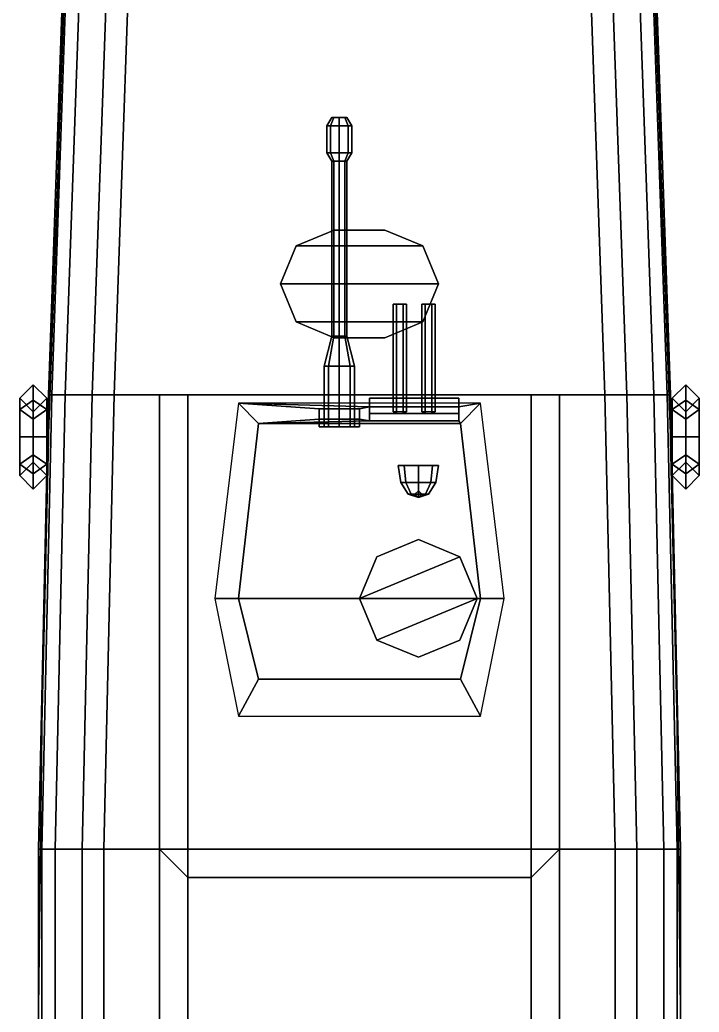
# Model space of a CAD drawing. Header units: millimetres. Extents: x -12 to 2, y -32 to 13.
# Drawn here: x -2.02 to 2.02, y 1.19 to 7.09 of the extents above; entities that cross this region are included whole.
import ezdxf

# ---------------------------------------------------------------- set-up
doc = ezdxf.new("R2010")
doc.units = ezdxf.units.MM
for name, color, linetype in [('gun', 1, 'Continuous'), ('railings', 6, 'Continuous'), ('ring-buoy', 1, 'Continuous'), ('sleeve', 5, 'Continuous'), ('turret', 2, 'Continuous'), ('underwater', 1, 'Continuous')]:
    doc.layers.add(name, color=color, linetype=linetype)

msp = doc.modelspace()

# ---------------------------------------------------------------- linework, layer by layer
for points in [[(-1.72, 8.56), (-1.85, 4.86), (-1.85, 4.86, 0.8), (-1.72, 8.56, 0.67)], [(-1.85, 4.86, 0.8), (1.85, 4.86, 0.8), (1.72, 8.56, 0.67), (-1.72, 8.56, 0.67)], [(1.72, 8.56, 0.67), (1.85, 4.86, 0.8), (1.85, 4.86), (1.72, 8.56)], [(-0.3763, 5.7463, 0.86), (0.3763, 5.7463, 0.86), (0.15, 5.84, 0.86), (-0.15, 5.84, 0.86)], [(-0.3763, 5.7463, 0.86), (-0.15, 5.84, 0.86), (-0.15, 5.84, 0.76), (-0.3763, 5.7463, 0.76)], [(-0.15, 5.84, 0.86), (0.15, 5.84, 0.86), (0.15, 5.84, 0.76), (-0.15, 5.84, 0.76)], [(0.15, 5.84, 0.86), (0.3763, 5.7463, 0.86), (0.3763, 5.7463, 0.76), (0.15, 5.84, 0.76)], [(-0.47, 5.52, 0.86), (0.47, 5.52, 0.86), (0.3763, 5.7463, 0.86), (-0.3763, 5.7463, 0.86)], [(-0.47, 5.52, 0.86), (-0.3763, 5.7463, 0.86), (-0.3763, 5.7463, 0.76), (-0.47, 5.52, 0.76)], [(0.3763, 5.7463, 0.86), (0.47, 5.52, 0.86), (0.47, 5.52, 0.76), (0.3763, 5.7463, 0.76)], [(-0.3763, 5.2937, 0.86), (0.3763, 5.2937, 0.86), (0.47, 5.52, 0.86), (-0.47, 5.52, 0.86)], [(-0.3763, 5.2937, 0.86), (-0.47, 5.52, 0.86), (-0.47, 5.52, 0.76), (-0.3763, 5.2937, 0.76)], [(0.47, 5.52, 0.86), (0.3763, 5.2937, 0.86), (0.3763, 5.2937, 0.76), (0.47, 5.52, 0.76)], [(-0.15, 5.2, 0.86), (0.15, 5.2, 0.86), (0.3763, 5.2937, 0.86), (-0.3763, 5.2937, 0.86)], [(-0.15, 5.2, 0.86), (-0.3763, 5.2937, 0.86), (-0.3763, 5.2937, 0.76), (-0.15, 5.2, 0.76)], [(0.3763, 5.2937, 0.86), (0.15, 5.2, 0.86), (0.15, 5.2, 0.76), (0.3763, 5.2937, 0.76)], [(0.15, 5.2, 0.86), (-0.15, 5.2, 0.86), (-0.15, 5.2, 0.76), (0.15, 5.2, 0.76)], [(-1.85, 4.86), (-1.91, 2.16), (-1.91, 2.16, 0.83), (-1.85, 4.86, 0.8)], [(-1.19, 4.86, 0.8), (-1.85, 4.86, 0.8), (-1.91, 2.16, 0.83), (-1.19, 2.16, 0.83)], [(1.02, 4.86, 1.01), (1.19, 4.86, 0.8), (-1.19, 4.86, 0.8), (-1.02, 4.86, 1.01)], [(-1.02, 4.86, 1.01), (-1.19, 4.86, 0.8), (-1.19, 2.16, 0.83), (-1.02, 2.16, 1.01)], [(1.02, 2.16, 1.01), (1.02, 4.86, 1.01), (-1.02, 4.86, 1.01), (-1.02, 2.16, 1.01)], [(1.19, 2.16, 0.83), (1.19, 4.86, 0.8), (1.02, 4.86, 1.01), (1.02, 2.16, 1.01)], [(1.91, 2.16, 0.83), (1.85, 4.86, 0.8), (1.19, 4.86, 0.8), (1.19, 2.16, 0.83)], [(1.85, 4.86, 0.8), (1.91, 2.16, 0.83), (1.91, 2.16), (1.85, 4.86)], [(-1.91, 2.16), (-1.91, -2.16), (-1.91, -2.16, 0.89), (-1.91, 2.16, 0.83)], [(-1.19, 2.16, 0.83), (-1.91, 2.16, 0.83), (-1.91, -2.16, 0.89), (-1.19, -2.16, 0.89)], [(-1.02, 1.99, 1.23), (-1.19, 2.16, 0.83), (-1.19, -2.16, 0.89), (-1.02, -2.27, 1.23)], [(-1.02, 1.99, 1.23), (-1.02, 2.16, 1.01), (-1.19, 2.16, 0.83), (-1.02, 1.99, 1.23)], [(1.02, 1.99, 1.23), (1.02, 2.16, 1.01), (-1.02, 2.16, 1.01), (-1.02, 1.99, 1.23)], [(1.19, -2.16, 0.89), (1.19, 2.16, 0.83), (1.02, 1.99, 1.23), (1.02, -2.27, 1.23)], [(1.02, 1.99, 1.23), (1.19, 2.16, 0.83), (1.02, 2.16, 1.01), (1.02, 1.99, 1.23)], [(1.91, -2.16, 0.89), (1.91, 2.16, 0.83), (1.19, 2.16, 0.83), (1.19, -2.16, 0.89)], [(1.91, 2.16, 0.83), (1.91, -2.16, 0.89), (1.91, -2.16), (1.91, 2.16)], [(1.02, -2.27, 1.23), (1.02, 1.99, 1.23), (-1.02, 1.99, 1.23), (-1.02, -2.27, 1.23)]]:
    msp.add_3dface(points)
at = {"layer": 'gun'}
for points in [[(-0.165, 6.51, 1.27), (-0.1518, 6.51, 1.2382), (-0.173, 6.46, 1.217), (-0.195, 6.46, 1.27)], [(-0.1518, 6.51, 1.3018), (-0.165, 6.51, 1.27), (-0.195, 6.46, 1.27), (-0.173, 6.46, 1.323)], [(-0.1518, 6.51, 1.2382), (-0.12, 6.51, 1.225), (-0.12, 6.46, 1.195), (-0.173, 6.46, 1.217)], [(-0.12, 6.51, 1.315), (-0.1518, 6.51, 1.3018), (-0.173, 6.46, 1.323), (-0.12, 6.46, 1.345)], [(-0.12, 6.51, 1.225), (-0.1518, 6.51, 1.2382), (-0.165, 6.51, 1.27), (-0.0882, 6.51, 1.2382)], [(-0.0882, 6.51, 1.2382), (-0.165, 6.51, 1.27), (-0.1518, 6.51, 1.3018), (-0.075, 6.51, 1.27)], [(-0.075, 6.51, 1.27), (-0.1518, 6.51, 1.3018), (-0.12, 6.51, 1.315), (-0.0882, 6.51, 1.3018)], [(-0.12, 6.51, 1.225), (-0.0882, 6.51, 1.2382), (-0.067, 6.46, 1.217), (-0.12, 6.46, 1.195)], [(-0.0882, 6.51, 1.3018), (-0.12, 6.51, 1.315), (-0.12, 6.46, 1.345), (-0.067, 6.46, 1.323)], [(-0.0882, 6.51, 1.2382), (-0.075, 6.51, 1.27), (-0.045, 6.46, 1.27), (-0.067, 6.46, 1.217)], [(-0.075, 6.51, 1.27), (-0.0882, 6.51, 1.3018), (-0.067, 6.46, 1.323), (-0.045, 6.46, 1.27)], [(-0.195, 6.3, 1.27), (-0.173, 6.3, 1.323), (-0.173, 6.46, 1.323), (-0.195, 6.46, 1.27)], [(-0.173, 6.3, 1.217), (-0.195, 6.3, 1.27), (-0.195, 6.46, 1.27), (-0.173, 6.46, 1.217)], [(-0.173, 6.3, 1.323), (-0.12, 6.3, 1.345), (-0.12, 6.46, 1.345), (-0.173, 6.46, 1.323)], [(-0.12, 6.3, 1.195), (-0.173, 6.3, 1.217), (-0.173, 6.46, 1.217), (-0.12, 6.46, 1.195)], [(-0.12, 6.3, 1.345), (-0.067, 6.3, 1.323), (-0.067, 6.46, 1.323), (-0.12, 6.46, 1.345)], [(-0.067, 6.3, 1.217), (-0.12, 6.3, 1.195), (-0.12, 6.46, 1.195), (-0.067, 6.46, 1.217)], [(-0.067, 6.3, 1.323), (-0.045, 6.3, 1.27), (-0.045, 6.46, 1.27), (-0.067, 6.46, 1.323)], [(-0.045, 6.3, 1.27), (-0.067, 6.3, 1.217), (-0.067, 6.46, 1.217), (-0.045, 6.46, 1.27)], [(-0.165, 6.25, 1.27), (-0.1518, 6.25, 1.3018), (-0.173, 6.3, 1.323), (-0.195, 6.3, 1.27)], [(-0.1518, 6.25, 1.2382), (-0.165, 6.25, 1.27), (-0.195, 6.3, 1.27), (-0.173, 6.3, 1.217)], [(-0.1518, 6.25, 1.3018), (-0.12, 6.25, 1.315), (-0.12, 6.3, 1.345), (-0.173, 6.3, 1.323)], [(-0.12, 6.25, 1.225), (-0.1518, 6.25, 1.2382), (-0.173, 6.3, 1.217), (-0.12, 6.3, 1.195)], [(-0.12, 6.25, 1.315), (-0.0882, 6.25, 1.3018), (-0.067, 6.3, 1.323), (-0.12, 6.3, 1.345)], [(-0.0882, 6.25, 1.2382), (-0.12, 6.25, 1.225), (-0.12, 6.3, 1.195), (-0.067, 6.3, 1.217)], [(-0.0882, 6.25, 1.3018), (-0.075, 6.25, 1.27), (-0.045, 6.3, 1.27), (-0.067, 6.3, 1.323)], [(-0.075, 6.25, 1.27), (-0.0882, 6.25, 1.2382), (-0.067, 6.3, 1.217), (-0.045, 6.3, 1.27)], [(-0.165, 5.21, 1.27), (-0.1518, 5.21, 1.3018), (-0.1518, 6.25, 1.3018), (-0.165, 6.25, 1.27)], [(-0.1518, 5.21, 1.2382), (-0.165, 5.21, 1.27), (-0.165, 6.25, 1.27), (-0.1518, 6.25, 1.2382)], [(-0.1518, 5.21, 1.3018), (-0.12, 5.21, 1.315), (-0.12, 6.25, 1.315), (-0.1518, 6.25, 1.3018)], [(-0.12, 5.21, 1.225), (-0.1518, 5.21, 1.2382), (-0.1518, 6.25, 1.2382), (-0.12, 6.25, 1.225)], [(-0.12, 5.21, 1.315), (-0.0882, 5.21, 1.3018), (-0.0882, 6.25, 1.3018), (-0.12, 6.25, 1.315)], [(-0.0882, 5.21, 1.2382), (-0.12, 5.21, 1.225), (-0.12, 6.25, 1.225), (-0.0882, 6.25, 1.2382)], [(-0.0882, 5.21, 1.3018), (-0.075, 5.21, 1.27), (-0.075, 6.25, 1.27), (-0.0882, 6.25, 1.3018)], [(-0.075, 5.21, 1.27), (-0.0882, 5.21, 1.2382), (-0.0882, 6.25, 1.2382), (-0.075, 6.25, 1.27)], [(0.22, 5.4, 1.2646), (0.26, 5.4, 1.2646), (0.28, 5.4, 1.23), (0.2, 5.4, 1.23)], [(0.2, 5.4, 1.23), (0.28, 5.4, 1.23), (0.26, 5.4, 1.1954), (0.22, 5.4, 1.1954)], [(0.22, 4.76, 1.1954), (0.2, 4.76, 1.23), (0.2, 5.4, 1.23), (0.22, 5.4, 1.1954)], [(0.2, 4.76, 1.23), (0.22, 4.75, 1.2646), (0.22, 5.4, 1.2646), (0.2, 5.4, 1.23)], [(0.26, 4.76, 1.1954), (0.22, 4.76, 1.1954), (0.22, 5.4, 1.1954), (0.26, 5.4, 1.1954)], [(0.22, 4.75, 1.2646), (0.26, 4.75, 1.2646), (0.26, 5.4, 1.2646), (0.22, 5.4, 1.2646)], [(0.28, 4.76, 1.23), (0.26, 4.76, 1.1954), (0.26, 5.4, 1.1954), (0.28, 5.4, 1.23)], [(0.26, 4.75, 1.2646), (0.28, 4.76, 1.23), (0.28, 5.4, 1.23), (0.26, 5.4, 1.2646)], [(0.37, 5.4, 1.23), (0.45, 5.4, 1.23), (0.43, 5.4, 1.1954), (0.39, 5.4, 1.1954)], [(0.39, 5.4, 1.2646), (0.43, 5.4, 1.2646), (0.45, 5.4, 1.23), (0.37, 5.4, 1.23)], [(0.39, 4.76, 1.1954), (0.37, 4.76, 1.23), (0.37, 5.4, 1.23), (0.39, 5.4, 1.1954)], [(0.37, 4.76, 1.23), (0.39, 4.75, 1.2646), (0.39, 5.4, 1.2646), (0.37, 5.4, 1.23)], [(0.43, 4.76, 1.1954), (0.39, 4.76, 1.1954), (0.39, 5.4, 1.1954), (0.43, 5.4, 1.1954)], [(0.39, 4.75, 1.2646), (0.43, 4.75, 1.2646), (0.43, 5.4, 1.2646), (0.39, 5.4, 1.2646)], [(0.45, 4.76, 1.23), (0.43, 4.76, 1.1954), (0.43, 5.4, 1.1954), (0.45, 5.4, 1.23)], [(0.43, 4.75, 1.2646), (0.45, 4.76, 1.23), (0.45, 5.4, 1.23), (0.43, 5.4, 1.2646)]]:
    msp.add_3dface(points, dxfattribs=at)
at = {"layer": 'railings'}
for points in [[(-1.73, 7.98, 1.03), (-1.73, 7.98, 1.07), (-1.79, 6.3, 1.13), (-1.79, 6.3, 1.09)], [(-1.79, 6.3, 1.09), (-1.79, 6.3, 1.13), (-1.73, 7.98, 1.07), (-1.73, 7.98, 1.03)], [(-1.79, 6.3, 1.47), (-1.79, 6.3, 1.51), (-1.73, 7.98, 1.45), (-1.73, 7.98, 1.41)], [(-1.73, 7.98, 1.41), (-1.73, 7.98, 1.45), (-1.79, 6.3, 1.51), (-1.79, 6.3, 1.47)], [(1.79, 6.3, 1.47), (1.79, 6.3, 1.51), (1.73, 7.98, 1.45), (1.73, 7.98, 1.41)], [(1.73, 7.98, 1.41), (1.73, 7.98, 1.45), (1.79, 6.3, 1.51), (1.79, 6.3, 1.47)], [(1.79, 6.3, 1.09), (1.79, 6.3, 1.13), (1.73, 7.98, 1.07), (1.73, 7.98, 1.03)], [(1.73, 7.98, 1.03), (1.73, 7.98, 1.07), (1.79, 6.3, 1.13), (1.79, 6.3, 1.09)], [(-1.85, 4.63, 1.14), (-1.85, 4.63, 1.18), (-1.79, 6.26, 1.13), (-1.79, 6.26, 1.09)], [(-1.79, 6.26, 1.09), (-1.79, 6.26, 1.13), (-1.85, 4.63, 1.18), (-1.85, 4.63, 1.14)], [(-1.79, 6.26, 1.47), (-1.79, 6.26, 1.51), (-1.85, 4.63, 1.56), (-1.85, 4.63, 1.52)], [(-1.85, 4.63, 1.52), (-1.85, 4.63, 1.56), (-1.79, 6.26, 1.51), (-1.79, 6.26, 1.47)], [(-1.79, 6.3, 0.74), (-1.79, 6.26, 0.75), (-1.79, 6.26, 1.51), (-1.79, 6.3, 1.51)], [(-1.79, 6.3, 1.51), (-1.79, 6.26, 1.51), (-1.79, 6.26, 0.75), (-1.79, 6.3, 0.74)], [(1.79, 6.3, 1.51), (1.79, 6.26, 1.51), (1.79, 6.26, 0.75), (1.79, 6.3, 0.74)], [(1.79, 6.3, 0.74), (1.79, 6.26, 0.75), (1.79, 6.26, 1.51), (1.79, 6.3, 1.51)], [(1.79, 6.26, 1.47), (1.79, 6.26, 1.51), (1.85, 4.63, 1.56), (1.85, 4.63, 1.52)], [(1.85, 4.63, 1.52), (1.85, 4.63, 1.56), (1.79, 6.26, 1.51), (1.79, 6.26, 1.47)], [(1.79, 6.26, 1.09), (1.79, 6.26, 1.13), (1.85, 4.63, 1.18), (1.85, 4.63, 1.14)], [(1.85, 4.63, 1.14), (1.85, 4.63, 1.18), (1.79, 6.26, 1.13), (1.79, 6.26, 1.09)], [(-1.85, 4.63, 0.79), (-1.85, 4.59, 0.8), (-1.85, 4.59, 1.56), (-1.85, 4.63, 1.56)], [(-1.85, 4.63, 1.56), (-1.85, 4.59, 1.56), (-1.85, 4.59, 0.8), (-1.85, 4.63, 0.79)], [(1.85, 4.63, 1.56), (1.85, 4.59, 1.56), (1.85, 4.59, 0.8), (1.85, 4.63, 0.79)], [(1.85, 4.63, 0.79), (1.85, 4.59, 0.8), (1.85, 4.59, 1.56), (1.85, 4.63, 1.56)], [(-1.89, 2.9, 1.6), (-1.89, 2.9, 1.64), (-1.85, 4.59, 1.56), (-1.85, 4.59, 1.52)], [(-1.85, 4.59, 1.52), (-1.85, 4.59, 1.56), (-1.89, 2.9, 1.64), (-1.89, 2.9, 1.6)], [(-1.85, 4.59, 1.14), (-1.85, 4.59, 1.18), (-1.89, 2.9, 1.26), (-1.89, 2.9, 1.22)], [(-1.89, 2.9, 1.22), (-1.89, 2.9, 1.26), (-1.85, 4.59, 1.18), (-1.85, 4.59, 1.14)], [(1.89, 2.9, 1.6), (1.89, 2.9, 1.64), (1.85, 4.59, 1.56), (1.85, 4.59, 1.52)], [(1.85, 4.59, 1.52), (1.85, 4.59, 1.56), (1.89, 2.9, 1.64), (1.89, 2.9, 1.6)], [(1.89, 2.9, 1.22), (1.89, 2.9, 1.26), (1.85, 4.59, 1.18), (1.85, 4.59, 1.14)], [(1.85, 4.59, 1.14), (1.85, 4.59, 1.18), (1.89, 2.9, 1.26), (1.89, 2.9, 1.22)], [(-1.89, 2.9, 1.64), (-1.89, 2.86, 1.64), (-1.89, 2.86, 0.82), (-1.89, 2.9, 0.82)], [(-1.89, 2.9, 0.82), (-1.89, 2.86, 0.82), (-1.89, 2.86, 1.64), (-1.89, 2.9, 1.64)], [(1.89, 2.9, 1.64), (1.89, 2.86, 1.64), (1.89, 2.86, 0.82), (1.89, 2.9, 0.82)], [(1.89, 2.9, 0.82), (1.89, 2.86, 0.82), (1.89, 2.86, 1.64), (1.89, 2.9, 1.64)], [(-1.91, 1.21, 1.22), (-1.91, 1.21, 1.26), (-1.89, 2.86, 1.26), (-1.89, 2.86, 1.22)], [(-1.89, 2.86, 1.22), (-1.89, 2.86, 1.26), (-1.91, 1.21, 1.26), (-1.91, 1.21, 1.22)], [(-1.89, 2.86, 1.6), (-1.89, 2.86, 1.64), (-1.91, 1.21, 1.64), (-1.91, 1.21, 1.6)], [(-1.91, 1.21, 1.6), (-1.91, 1.21, 1.64), (-1.89, 2.86, 1.64), (-1.89, 2.86, 1.6)], [(1.89, 2.86, 1.6), (1.89, 2.86, 1.64), (1.91, 1.21, 1.64), (1.91, 1.21, 1.6)], [(1.91, 1.21, 1.6), (1.91, 1.21, 1.64), (1.89, 2.86, 1.64), (1.89, 2.86, 1.6)], [(1.89, 2.86, 1.22), (1.89, 2.86, 1.26), (1.91, 1.21, 1.26), (1.91, 1.21, 1.22)], [(1.91, 1.21, 1.22), (1.91, 1.21, 1.26), (1.89, 2.86, 1.26), (1.89, 2.86, 1.22)], [(-1.91, 1.21, 0.84), (-1.91, 1.17, 0.84), (-1.91, 1.17, 1.64), (-1.91, 1.21, 1.64)], [(-1.91, 1.21, 1.64), (-1.91, 1.17, 1.64), (-1.91, 1.17, 0.84), (-1.91, 1.21, 0.84)], [(1.91, 1.21, 0.84), (1.91, 1.17, 0.84), (1.91, 1.17, 1.64), (1.91, 1.21, 1.64)], [(1.91, 1.21, 1.64), (1.91, 1.17, 1.64), (1.91, 1.17, 0.84), (1.91, 1.21, 0.84)]]:
    msp.add_3dface(points, dxfattribs=at)
at = {"layer": 'ring-buoy'}
for points in [[(-1.94, 4.92, 1.09), (-2.02, 4.84, 1.09), (-2.02, 4.7726, 1.2526), (-1.94, 4.8292, 1.3092)], [(-1.94, 4.8292, 0.8708), (-2.02, 4.7726, 0.9274), (-2.02, 4.84, 1.09), (-1.94, 4.92, 1.09)], [(-1.86, 4.84, 1.09), (-1.94, 4.92, 1.09), (-1.94, 4.8292, 1.3092), (-1.86, 4.7726, 1.2526)], [(-1.86, 4.7726, 0.9274), (-1.94, 4.8292, 0.8708), (-1.94, 4.92, 1.09), (-1.86, 4.84, 1.09)], [(1.94, 4.8292, 0.8708), (1.86, 4.7726, 0.9274), (1.86, 4.84, 1.09), (1.94, 4.92, 1.09)], [(1.94, 4.92, 1.09), (1.86, 4.84, 1.09), (1.86, 4.7726, 1.2526), (1.94, 4.8292, 1.3092)], [(2.02, 4.7726, 0.9274), (1.94, 4.8292, 0.8708), (1.94, 4.92, 1.09), (2.02, 4.84, 1.09)], [(2.02, 4.84, 1.09), (1.94, 4.92, 1.09), (1.94, 4.8292, 1.3092), (2.02, 4.7726, 1.2526)], [(-2.02, 4.84, 1.09), (-1.94, 4.76, 1.09), (-1.94, 4.7161, 1.1961), (-2.02, 4.7726, 1.2526)], [(-2.02, 4.7726, 0.9274), (-1.94, 4.7161, 0.9839), (-1.94, 4.76, 1.09), (-2.02, 4.84, 1.09)], [(-1.94, 4.76, 1.09), (-1.86, 4.84, 1.09), (-1.86, 4.7726, 1.2526), (-1.94, 4.7161, 1.1961)], [(-1.94, 4.7161, 0.9839), (-1.86, 4.7726, 0.9274), (-1.86, 4.84, 1.09), (-1.94, 4.76, 1.09)], [(1.86, 4.84, 1.09), (1.94, 4.76, 1.09), (1.94, 4.7161, 1.1961), (1.86, 4.7726, 1.2526)], [(1.86, 4.7726, 0.9274), (1.94, 4.7161, 0.9839), (1.94, 4.76, 1.09), (1.86, 4.84, 1.09)], [(1.94, 4.76, 1.09), (2.02, 4.84, 1.09), (2.02, 4.7726, 1.2526), (1.94, 4.7161, 1.1961)], [(1.94, 4.7161, 0.9839), (2.02, 4.7726, 0.9274), (2.02, 4.84, 1.09), (1.94, 4.76, 1.09)], [(-1.94, 4.61, 0.78), (-2.02, 4.61, 0.86), (-2.02, 4.7726, 0.9274), (-1.94, 4.8292, 0.8708)], [(-1.94, 4.8292, 1.3092), (-2.02, 4.7726, 1.2526), (-2.02, 4.61, 1.32), (-1.94, 4.61, 1.4)], [(-1.86, 4.61, 0.86), (-1.94, 4.61, 0.78), (-1.94, 4.8292, 0.8708), (-1.86, 4.7726, 0.9274)], [(-1.86, 4.7726, 1.2526), (-1.94, 4.8292, 1.3092), (-1.94, 4.61, 1.4), (-1.86, 4.61, 1.32)], [(1.94, 4.61, 0.78), (1.86, 4.61, 0.86), (1.86, 4.7726, 0.9274), (1.94, 4.8292, 0.8708)], [(1.94, 4.8292, 1.3092), (1.86, 4.7726, 1.2526), (1.86, 4.61, 1.32), (1.94, 4.61, 1.4)], [(2.02, 4.61, 0.86), (1.94, 4.61, 0.78), (1.94, 4.8292, 0.8708), (2.02, 4.7726, 0.9274)], [(2.02, 4.7726, 1.2526), (1.94, 4.8292, 1.3092), (1.94, 4.61, 1.4), (2.02, 4.61, 1.32)], [(-2.02, 4.61, 0.86), (-1.94, 4.61, 0.94), (-1.94, 4.7161, 0.9839), (-2.02, 4.7726, 0.9274)], [(-2.02, 4.7726, 1.2526), (-1.94, 4.7161, 1.1961), (-1.94, 4.61, 1.24), (-2.02, 4.61, 1.32)], [(-1.94, 4.61, 0.94), (-1.86, 4.61, 0.86), (-1.86, 4.7726, 0.9274), (-1.94, 4.7161, 0.9839)], [(-1.94, 4.7161, 1.1961), (-1.86, 4.7726, 1.2526), (-1.86, 4.61, 1.32), (-1.94, 4.61, 1.24)], [(1.86, 4.61, 0.86), (1.94, 4.61, 0.94), (1.94, 4.7161, 0.9839), (1.86, 4.7726, 0.9274)], [(1.86, 4.7726, 1.2526), (1.94, 4.7161, 1.1961), (1.94, 4.61, 1.24), (1.86, 4.61, 1.32)], [(1.94, 4.61, 0.94), (2.02, 4.61, 0.86), (2.02, 4.7726, 0.9274), (1.94, 4.7161, 0.9839)], [(1.94, 4.7161, 1.1961), (2.02, 4.7726, 1.2526), (2.02, 4.61, 1.32), (1.94, 4.61, 1.24)], [(-1.94, 4.3908, 0.8708), (-2.02, 4.4474, 0.9274), (-2.02, 4.61, 0.86), (-1.94, 4.61, 0.78)], [(-2.02, 4.4474, 0.9274), (-1.94, 4.5039, 0.9839), (-1.94, 4.61, 0.94), (-2.02, 4.61, 0.86)], [(-2.02, 4.61, 1.32), (-1.94, 4.61, 1.24), (-1.94, 4.5039, 1.1961), (-2.02, 4.4474, 1.2526)], [(-1.94, 4.61, 1.4), (-2.02, 4.61, 1.32), (-2.02, 4.4474, 1.2526), (-1.94, 4.3908, 1.3092)], [(-1.86, 4.4474, 0.9274), (-1.94, 4.3908, 0.8708), (-1.94, 4.61, 0.78), (-1.86, 4.61, 0.86)], [(-1.94, 4.5039, 0.9839), (-1.86, 4.4474, 0.9274), (-1.86, 4.61, 0.86), (-1.94, 4.61, 0.94)], [(-1.94, 4.61, 1.24), (-1.86, 4.61, 1.32), (-1.86, 4.4474, 1.2526), (-1.94, 4.5039, 1.1961)], [(-1.86, 4.61, 1.32), (-1.94, 4.61, 1.4), (-1.94, 4.3908, 1.3092), (-1.86, 4.4474, 1.2526)], [(1.94, 4.3908, 0.8708), (1.86, 4.4474, 0.9274), (1.86, 4.61, 0.86), (1.94, 4.61, 0.78)], [(1.86, 4.4474, 0.9274), (1.94, 4.5039, 0.9839), (1.94, 4.61, 0.94), (1.86, 4.61, 0.86)], [(1.86, 4.61, 1.32), (1.94, 4.61, 1.24), (1.94, 4.5039, 1.1961), (1.86, 4.4474, 1.2526)], [(1.94, 4.61, 1.4), (1.86, 4.61, 1.32), (1.86, 4.4474, 1.2526), (1.94, 4.3908, 1.3092)], [(2.02, 4.4474, 0.9274), (1.94, 4.3908, 0.8708), (1.94, 4.61, 0.78), (2.02, 4.61, 0.86)], [(1.94, 4.5039, 0.9839), (2.02, 4.4474, 0.9274), (2.02, 4.61, 0.86), (1.94, 4.61, 0.94)], [(1.94, 4.61, 1.24), (2.02, 4.61, 1.32), (2.02, 4.4474, 1.2526), (1.94, 4.5039, 1.1961)], [(2.02, 4.61, 1.32), (1.94, 4.61, 1.4), (1.94, 4.3908, 1.3092), (2.02, 4.4474, 1.2526)], [(-2.02, 4.4474, 1.2526), (-1.94, 4.5039, 1.1961), (-1.94, 4.46, 1.09), (-2.02, 4.38, 1.09)], [(-2.02, 4.38, 1.09), (-1.94, 4.46, 1.09), (-1.94, 4.5039, 0.9839), (-2.02, 4.4474, 0.9274)], [(-1.94, 4.5039, 1.1961), (-1.86, 4.4474, 1.2526), (-1.86, 4.38, 1.09), (-1.94, 4.46, 1.09)], [(-1.94, 4.46, 1.09), (-1.86, 4.38, 1.09), (-1.86, 4.4474, 0.9274), (-1.94, 4.5039, 0.9839)], [(1.86, 4.4474, 1.2526), (1.94, 4.5039, 1.1961), (1.94, 4.46, 1.09), (1.86, 4.38, 1.09)], [(1.86, 4.38, 1.09), (1.94, 4.46, 1.09), (1.94, 4.5039, 0.9839), (1.86, 4.4474, 0.9274)], [(1.94, 4.5039, 1.1961), (2.02, 4.4474, 1.2526), (2.02, 4.38, 1.09), (1.94, 4.46, 1.09)], [(1.94, 4.46, 1.09), (2.02, 4.38, 1.09), (2.02, 4.4474, 0.9274), (1.94, 4.5039, 0.9839)], [(-1.94, 4.3908, 1.3092), (-2.02, 4.4474, 1.2526), (-2.02, 4.38, 1.09), (-1.94, 4.3, 1.09)], [(-1.94, 4.3, 1.09), (-2.02, 4.38, 1.09), (-2.02, 4.4474, 0.9274), (-1.94, 4.3908, 0.8708)], [(-1.86, 4.4474, 1.2526), (-1.94, 4.3908, 1.3092), (-1.94, 4.3, 1.09), (-1.86, 4.38, 1.09)], [(-1.86, 4.38, 1.09), (-1.94, 4.3, 1.09), (-1.94, 4.3908, 0.8708), (-1.86, 4.4474, 0.9274)], [(1.94, 4.3, 1.09), (1.86, 4.38, 1.09), (1.86, 4.4474, 0.9274), (1.94, 4.3908, 0.8708)], [(1.94, 4.3908, 1.3092), (1.86, 4.4474, 1.2526), (1.86, 4.38, 1.09), (1.94, 4.3, 1.09)], [(2.02, 4.38, 1.09), (1.94, 4.3, 1.09), (1.94, 4.3908, 0.8708), (2.02, 4.4474, 0.9274)], [(2.02, 4.4474, 1.2526), (1.94, 4.3908, 1.3092), (1.94, 4.3, 1.09), (2.02, 4.38, 1.09)]]:
    msp.add_3dface(points, dxfattribs=at)
at = {"layer": 'sleeve'}
for points in [[(-0.21, 5.03, 1.27), (-0.1836, 5.03, 1.3336), (-0.1518, 5.21, 1.3018), (-0.165, 5.21, 1.27)], [(-0.1836, 5.03, 1.2064), (-0.21, 5.03, 1.27), (-0.165, 5.21, 1.27), (-0.1518, 5.21, 1.2382)], [(-0.1836, 5.03, 1.3336), (-0.12, 5.03, 1.36), (-0.12, 5.21, 1.315), (-0.1518, 5.21, 1.3018)], [(-0.12, 5.03, 1.18), (-0.1836, 5.03, 1.2064), (-0.1518, 5.21, 1.2382), (-0.12, 5.21, 1.225)], [(-0.12, 5.03, 1.36), (-0.0564, 5.03, 1.3336), (-0.0882, 5.21, 1.3018), (-0.12, 5.21, 1.315)], [(-0.0564, 5.03, 1.2064), (-0.12, 5.03, 1.18), (-0.12, 5.21, 1.225), (-0.0882, 5.21, 1.2382)], [(-0.0564, 5.03, 1.3336), (-0.03, 5.03, 1.27), (-0.075, 5.21, 1.27), (-0.0882, 5.21, 1.3018)], [(-0.03, 5.03, 1.27), (-0.0564, 5.03, 1.2064), (-0.0882, 5.21, 1.2382), (-0.075, 5.21, 1.27)], [(-0.21, 4.67, 1.27), (-0.1836, 4.67, 1.3336), (-0.1836, 5.03, 1.3336), (-0.21, 5.03, 1.27)], [(-0.1836, 4.67, 1.2064), (-0.21, 4.67, 1.27), (-0.21, 5.03, 1.27), (-0.1836, 5.03, 1.2064)], [(-0.1836, 4.67, 1.3336), (-0.12, 4.67, 1.36), (-0.12, 5.03, 1.36), (-0.1836, 5.03, 1.3336)], [(-0.12, 4.67, 1.18), (-0.1836, 4.67, 1.2064), (-0.1836, 5.03, 1.2064), (-0.12, 5.03, 1.18)], [(-0.12, 4.67, 1.36), (-0.0564, 4.67, 1.3336), (-0.0564, 5.03, 1.3336), (-0.12, 5.03, 1.36)], [(-0.0564, 4.67, 1.2064), (-0.12, 4.67, 1.18), (-0.12, 5.03, 1.18), (-0.0564, 5.03, 1.2064)], [(-0.0564, 4.67, 1.3336), (-0.03, 4.67, 1.27), (-0.03, 5.03, 1.27), (-0.0564, 5.03, 1.3336)], [(-0.03, 4.67, 1.27), (-0.0564, 4.67, 1.2064), (-0.0564, 5.03, 1.2064), (-0.03, 5.03, 1.27)]]:
    msp.add_3dface(points, dxfattribs=at)
at = {"layer": 'turret'}
for points in [[(0.06, 4.75, 1.49), (0.06, 4.84, 1.11), (0.06, 4.7882, 1.11), (0.06, 4.7053, 1.49)], [(0.59, 4.75, 1.49), (0.59, 4.84, 1.11), (0.06, 4.84, 1.11), (0.06, 4.75, 1.49)], [(0.06, 4.7882, 1.11), (0.06, 4.84, 1.11), (0.59, 4.84, 1.11), (0.59, 4.7882, 1.11)], [(0.59, 4.7882, 1.11), (0.59, 4.84, 1.11), (0.59, 4.75, 1.49), (0.59, 4.7053, 1.49)], [(-0.6, 4.69, 1.56), (-0.72, 4.81, 1.01), (-0.86, 3.65, 1.01), (-0.72, 3.65, 1.56)], [(0.59, 4.7882, 1.11), (0.72, 4.81, 1.01), (-0.72, 4.81, 1.01), (0.06, 4.7882, 1.11)], [(0, 4.7773, 1.16), (0.06, 4.7882, 1.11), (-0.72, 4.81, 1.01), (-0.24, 4.7773, 1.16)], [(-0.24, 4.7162, 1.44), (-0.24, 4.7773, 1.16), (-0.72, 4.81, 1.01), (-0.6, 4.69, 1.56)], [(0.06, 4.7053, 1.49), (0.06, 4.7882, 1.11), (0, 4.7773, 1.16), (0, 4.7162, 1.44)], [(0.6, 4.69, 1.56), (0.72, 4.81, 1.01), (0.59, 4.7882, 1.11), (0.59, 4.7053, 1.49)], [(0.86, 3.65, 1.01), (0.72, 4.81, 1.01), (0.6, 4.69, 1.56), (0.72, 3.65, 1.56)], [(-0.24, 4.7162, 1.44), (-0.24, 4.67, 1.44), (-0.24, 4.67, 1.16), (-0.24, 4.7773, 1.16)], [(-0.24, 4.7773, 1.16), (-0.24, 4.67, 1.16), (0, 4.67, 1.16), (0, 4.7773, 1.16)], [(0, 4.7773, 1.16), (0, 4.67, 1.16), (0, 4.67, 1.44), (0, 4.7162, 1.44)], [(0.59, 4.7053, 1.49), (0.59, 4.75, 1.49), (0.06, 4.75, 1.49), (0.06, 4.7053, 1.49)], [(0.72, 3.65, 1.56), (0.6, 4.69, 1.56), (-0.6, 4.69, 1.56), (-0.72, 3.65, 1.56)], [(0.06, 4.7053, 1.49), (0, 4.7162, 1.44), (-0.24, 4.7162, 1.44), (-0.6, 4.69, 1.56)], [(0.59, 4.7053, 1.49), (0.06, 4.7053, 1.49), (-0.6, 4.69, 1.56), (0.6, 4.69, 1.56)], [(-0.24, 4.67, 1.44), (-0.24, 4.7162, 1.44), (0, 4.7162, 1.44), (0, 4.67, 1.44)], [(-0.24, 4.67, 1.16), (-0.24, 4.67, 1.44), (0, 4.67, 1.44), (0, 4.67, 1.16)], [(0.23, 4.44, 1.85), (0.2651, 4.44, 1.9349), (0.47, 4.44, 1.85), (0.4349, 4.44, 1.7651)], [(0.2651, 4.44, 1.7651), (0.23, 4.44, 1.85), (0.4349, 4.44, 1.7651), (0.35, 4.44, 1.73)], [(0.2461, 4.34, 1.85), (0.23, 4.44, 1.85), (0.2651, 4.44, 1.7651), (0.2765, 4.34, 1.7765)], [(0.2765, 4.34, 1.9235), (0.2651, 4.44, 1.9349), (0.23, 4.44, 1.85), (0.2461, 4.34, 1.85)], [(0.2651, 4.44, 1.9349), (0.35, 4.44, 1.97), (0.4349, 4.44, 1.9349), (0.47, 4.44, 1.85)], [(0.2765, 4.34, 1.7765), (0.2651, 4.44, 1.7651), (0.35, 4.44, 1.73), (0.35, 4.34, 1.7461)], [(0.35, 4.34, 1.9539), (0.35, 4.44, 1.97), (0.2651, 4.44, 1.9349), (0.2765, 4.34, 1.9235)], [(0.35, 4.34, 1.7461), (0.35, 4.44, 1.73), (0.4349, 4.44, 1.7651), (0.4235, 4.34, 1.7765)], [(0.4235, 4.34, 1.9235), (0.4349, 4.44, 1.9349), (0.35, 4.44, 1.97), (0.35, 4.34, 1.9539)], [(0.4235, 4.34, 1.7765), (0.4349, 4.44, 1.7651), (0.47, 4.44, 1.85), (0.4539, 4.34, 1.85)], [(0.4539, 4.34, 1.85), (0.47, 4.44, 1.85), (0.4349, 4.44, 1.9349), (0.4235, 4.34, 1.9235)], [(0.29, 4.27, 1.85), (0.2461, 4.34, 1.85), (0.2765, 4.34, 1.7765), (0.3076, 4.27, 1.8076)], [(0.3076, 4.27, 1.8924), (0.2765, 4.34, 1.9235), (0.2461, 4.34, 1.85), (0.29, 4.27, 1.85)], [(0.3076, 4.27, 1.8076), (0.2765, 4.34, 1.7765), (0.35, 4.34, 1.7461), (0.35, 4.27, 1.79)], [(0.35, 4.27, 1.91), (0.35, 4.34, 1.9539), (0.2765, 4.34, 1.9235), (0.3076, 4.27, 1.8924)], [(0.35, 4.27, 1.79), (0.35, 4.34, 1.7461), (0.4235, 4.34, 1.7765), (0.3924, 4.27, 1.8076)], [(0.3924, 4.27, 1.8924), (0.4235, 4.34, 1.9235), (0.35, 4.34, 1.9539), (0.35, 4.27, 1.91)], [(0.3924, 4.27, 1.8076), (0.4235, 4.34, 1.7765), (0.4539, 4.34, 1.85), (0.41, 4.27, 1.85)], [(0.41, 4.27, 1.85), (0.4539, 4.34, 1.85), (0.4235, 4.34, 1.9235), (0.3924, 4.27, 1.8924)], [(0.35, 4.25, 1.85), (0.29, 4.27, 1.85), (0.3076, 4.27, 1.8076), (0.35, 4.25, 1.85)], [(0.35, 4.25, 1.85), (0.3076, 4.27, 1.8924), (0.29, 4.27, 1.85), (0.35, 4.25, 1.85)], [(0.35, 4.25, 1.85), (0.3076, 4.27, 1.8076), (0.35, 4.27, 1.79), (0.35, 4.25, 1.85)], [(0.35, 4.25, 1.85), (0.35, 4.27, 1.91), (0.3076, 4.27, 1.8924), (0.35, 4.25, 1.85)], [(0.35, 4.29, 1.56), (0.33, 4.27, 1.56), (0.33, 4.27, 1.7983), (0.35, 4.29, 1.7775)], [(0.33, 4.27, 1.56), (0.35, 4.25, 1.56), (0.35, 4.25, 1.85), (0.33, 4.27, 1.7983)], [(0.37, 4.27, 1.56), (0.35, 4.29, 1.56), (0.35, 4.29, 1.7775), (0.37, 4.27, 1.7983)], [(0.35, 4.25, 1.56), (0.37, 4.27, 1.56), (0.37, 4.27, 1.7983), (0.35, 4.25, 1.85)], [(0.35, 4.25, 1.85), (0.3924, 4.27, 1.8076), (0.41, 4.27, 1.85), (0.35, 4.25, 1.85)], [(0.35, 4.25, 1.85), (0.35, 4.27, 1.79), (0.3924, 4.27, 1.8076), (0.35, 4.25, 1.85)], [(0.35, 4.25, 1.85), (0.3924, 4.27, 1.8924), (0.35, 4.27, 1.91), (0.35, 4.25, 1.85)], [(0.35, 4.25, 1.85), (0.41, 4.27, 1.85), (0.3924, 4.27, 1.8924), (0.35, 4.25, 1.85)], [(0.35, 4, 1.63), (0.1025, 3.8975, 1.63), (0, 3.65, 1.63), (0.5975, 3.8975, 1.63)], [(0.1025, 3.8975, 1.63), (0.35, 4, 1.63), (0.35, 4, 1.56), (0.1025, 3.8975, 1.56)], [(0.35, 4, 1.63), (0.5975, 3.8975, 1.63), (0.5975, 3.8975, 1.56), (0.35, 4, 1.56)], [(0.5975, 3.8975, 1.63), (0, 3.65, 1.63), (0.1025, 3.4025, 1.63), (0.7, 3.65, 1.63)], [(0, 3.65, 1.63), (0.1025, 3.8975, 1.63), (0.1025, 3.8975, 1.56), (0, 3.65, 1.56)], [(0.5975, 3.8975, 1.63), (0.7, 3.65, 1.63), (0.7, 3.65, 1.56), (0.5975, 3.8975, 1.56)], [(-0.86, 3.65, 1.01), (-0.72, 2.95, 1.01), (-0.6, 3.17, 1.56), (-0.72, 3.65, 1.56)], [(-0.72, 3.65, 1.56), (-0.6, 3.17, 1.56), (0.6, 3.17, 1.56), (0.72, 3.65, 1.56)], [(0.1025, 3.4025, 1.63), (0, 3.65, 1.63), (0, 3.65, 1.56), (0.1025, 3.4025, 1.56)], [(0.7, 3.65, 1.63), (0.1025, 3.4025, 1.63), (0.35, 3.3, 1.63), (0.5975, 3.4025, 1.63)], [(0.7, 3.65, 1.63), (0.5975, 3.4025, 1.63), (0.5975, 3.4025, 1.56), (0.7, 3.65, 1.56)], [(0.6, 3.17, 1.56), (0.72, 2.95, 1.01), (0.86, 3.65, 1.01), (0.72, 3.65, 1.56)], [(0.35, 3.3, 1.63), (0.1025, 3.4025, 1.63), (0.1025, 3.4025, 1.56), (0.35, 3.3, 1.56)], [(0.5975, 3.4025, 1.63), (0.35, 3.3, 1.63), (0.35, 3.3, 1.56), (0.5975, 3.4025, 1.56)], [(-0.6, 3.17, 1.56), (-0.72, 2.95, 1.01), (0.72, 2.95, 1.01), (0.6, 3.17, 1.56)]]:
    msp.add_3dface(points, dxfattribs=at)
at = {"layer": 'underwater'}
for points in [[(-1.72, 8.56), (-1.85, 4.86, -0.31), (-1.85, 4.86), (-1.72, 8.56)], [(-1.7, 8.56, -0.14), (-1.83, 4.86, -0.47), (-1.85, 4.86, -0.31), (-1.72, 8.56)], [(-1.62, 8.56, -0.27), (-1.75, 4.86, -0.6), (-1.83, 4.86, -0.47), (-1.7, 8.56, -0.14)], [(-1.46, 8.56, -0.39), (-1.59, 4.86, -0.72), (-1.75, 4.86, -0.6), (-1.62, 8.56, -0.27)], [(-1.33, 8.56, -0.42), (-1.46, 4.86, -0.75), (-1.59, 4.86, -0.72), (-1.46, 8.56, -0.39)], [(1.46, 4.86, -0.75), (-1.46, 4.86, -0.75), (-1.33, 8.56, -0.42), (1.33, 8.56, -0.42)], [(1.59, 4.86, -0.72), (1.46, 4.86, -0.75), (1.33, 8.56, -0.42), (1.46, 8.56, -0.39)], [(1.75, 4.86, -0.6), (1.59, 4.86, -0.72), (1.46, 8.56, -0.39), (1.62, 8.56, -0.27)], [(1.83, 4.86, -0.47), (1.75, 4.86, -0.6), (1.62, 8.56, -0.27), (1.7, 8.56, -0.14)], [(1.85, 4.86, -0.31), (1.83, 4.86, -0.47), (1.7, 8.56, -0.14), (1.72, 8.56)], [(1.85, 4.86), (1.85, 4.86, -0.31), (1.72, 8.56)], [(-1.85, 4.86, -0.31), (-1.91, 2.16, -0.34), (-1.91, 2.16), (-1.85, 4.86)], [(-1.83, 4.86, -0.47), (-1.89, 2.16, -0.5), (-1.91, 2.16, -0.34), (-1.85, 4.86, -0.31)], [(-1.75, 4.86, -0.6), (-1.81, 2.16, -0.63), (-1.89, 2.16, -0.5), (-1.83, 4.86, -0.47)], [(-1.59, 4.86, -0.72), (-1.65, 2.16, -0.75), (-1.81, 2.16, -0.63), (-1.75, 4.86, -0.6)], [(-1.46, 4.86, -0.75), (-1.52, 2.16, -0.78), (-1.65, 2.16, -0.75), (-1.59, 4.86, -0.72)], [(1.52, 2.16, -0.78), (-1.52, 2.16, -0.78), (-1.46, 4.86, -0.75), (1.46, 4.86, -0.75)], [(1.65, 2.16, -0.75), (1.52, 2.16, -0.78), (1.46, 4.86, -0.75), (1.59, 4.86, -0.72)], [(1.81, 2.16, -0.63), (1.65, 2.16, -0.75), (1.59, 4.86, -0.72), (1.75, 4.86, -0.6)], [(1.89, 2.16, -0.5), (1.81, 2.16, -0.63), (1.75, 4.86, -0.6), (1.83, 4.86, -0.47)], [(1.91, 2.16, -0.34), (1.89, 2.16, -0.5), (1.83, 4.86, -0.47), (1.85, 4.86, -0.31)], [(1.91, 2.16), (1.91, 2.16, -0.34), (1.85, 4.86, -0.31), (1.85, 4.86)], [(-1.91, 2.16, -0.34), (-1.91, -2.16, -0.34), (-1.91, -2.16), (-1.91, 2.16)], [(-1.89, 2.16, -0.5), (-1.89, -2.16, -0.5), (-1.91, -2.16, -0.34), (-1.91, 2.16, -0.34)], [(-1.81, 2.16, -0.63), (-1.81, -2.16, -0.63), (-1.89, -2.16, -0.5), (-1.89, 2.16, -0.5)], [(-1.65, 2.16, -0.75), (-1.65, -2.16, -0.75), (-1.81, -2.16, -0.63), (-1.81, 2.16, -0.63)], [(-1.52, 2.16, -0.78), (-1.52, -2.16, -0.78), (-1.65, -2.16, -0.75), (-1.65, 2.16, -0.75)], [(1.52, -2.16, -0.78), (-1.52, -2.16, -0.78), (-1.52, 2.16, -0.78), (1.52, 2.16, -0.78)], [(1.65, -2.16, -0.75), (1.52, -2.16, -0.78), (1.52, 2.16, -0.78), (1.65, 2.16, -0.75)], [(1.81, -2.16, -0.63), (1.65, -2.16, -0.75), (1.65, 2.16, -0.75), (1.81, 2.16, -0.63)], [(1.89, -2.16, -0.5), (1.81, -2.16, -0.63), (1.81, 2.16, -0.63), (1.89, 2.16, -0.5)], [(1.91, -2.16, -0.34), (1.89, -2.16, -0.5), (1.89, 2.16, -0.5), (1.91, 2.16, -0.34)], [(1.91, -2.16), (1.91, -2.16, -0.34), (1.91, 2.16, -0.34), (1.91, 2.16)]]:
    msp.add_3dface(points, dxfattribs=at)

doc.saveas('drawing.dxf')
